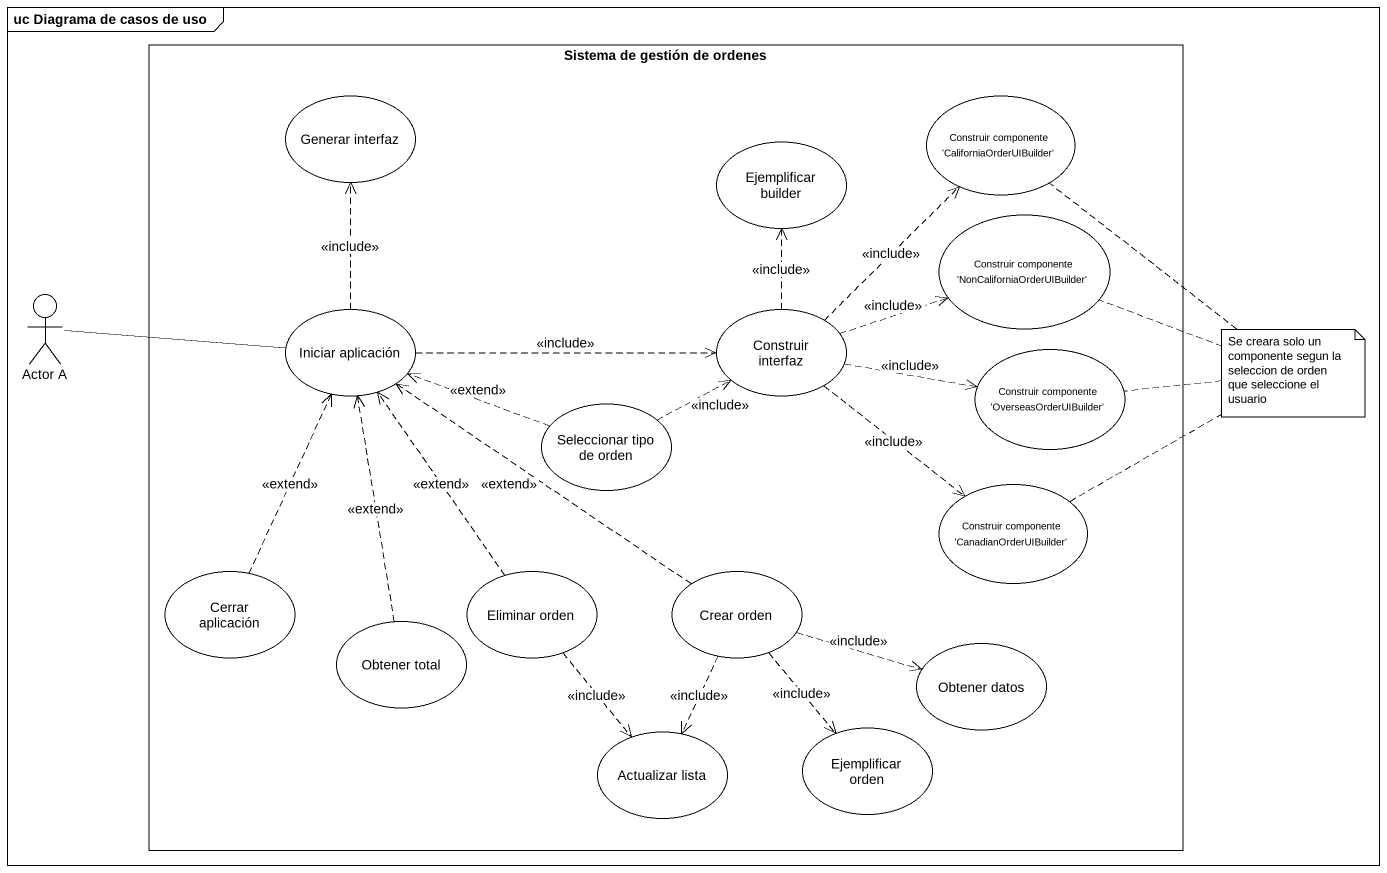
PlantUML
@startuml
mainframe uc Diagrama de casos de uso
rectangle "Sistema de gestión de ordenes" as Sistema_de_gestión_de {
  usecase "Generar interfaz" as Generar_interfaz
  usecase "Construir componente 'CaliforniaOrderUIBuilder'" as Construir_componente
  usecase "Ejemplificar builder" as Ejemplificar_builder
  usecase "Construir componente 'NonCaliforniaOrderUIBuilder'" as Construir_componente_2
  usecase "Iniciar aplicación" as Iniciar_aplicación
  usecase "Construir interfaz" as Construir_interfaz
  usecase "Construir componente 'OverseasOrderUIBuilder'" as Construir_componente_3
  usecase "Seleccionar tipo de orden" as Seleccionar_tipo_de_orden
  usecase "Construir componente 'CanadianOrderUIBuilder'" as Construir_componente_4
  usecase "Cerrar aplicación" as Cerrar_aplicación
  usecase "Eliminar orden" as Eliminar_orden
  usecase "Crear orden" as Crear_orden
  usecase "Obtener total" as Obtener_total
  usecase "Obtener datos" as Obtener_datos
  usecase "Actualizar lista" as Actualizar_lista
  usecase "Ejemplificar orden" as Ejemplificar_orden
}
actor "Actor A" as Actor_A
Actor_A -right- Iniciar_aplicación
Iniciar_aplicación .up.> Generar_interfaz : <<include>>
Iniciar_aplicación .right.> Construir_interfaz : <<include>>
Construir_interfaz .up.> Construir_componente : <<include>>
Construir_interfaz .up.> Ejemplificar_builder : <<include>>
Construir_interfaz .right.> Construir_componente_2 : <<include>>
Construir_interfaz .right.> Construir_componente_3 : <<include>>
Construir_interfaz ..> Construir_componente_4 : <<include>>
Seleccionar_tipo_de_orden .left.> Iniciar_aplicación : <<extend>>
Seleccionar_tipo_de_orden .right.> Construir_interfaz : <<include>>
Cerrar_aplicación .up.> Iniciar_aplicación : <<extend>>
Eliminar_orden .up.> Iniciar_aplicación : <<extend>>
Eliminar_orden ..> Actualizar_lista : <<include>>
Crear_orden .up.> Iniciar_aplicación : <<extend>>
Crear_orden .right.> Obtener_datos : <<include>>
Crear_orden ..> Actualizar_lista : <<include>>
Crear_orden ..> Ejemplificar_orden : <<include>>
Obtener_total .up.> Iniciar_aplicación : <<extend>>
note as N1
  Se creara solo un componente segun la seleccion de orden que seleccione el usuario
end note
N1 .. Construir_componente
N1 .. Construir_componente_2
N1 .. Construir_componente_3
N1 .. Construir_componente_4
@enduml
